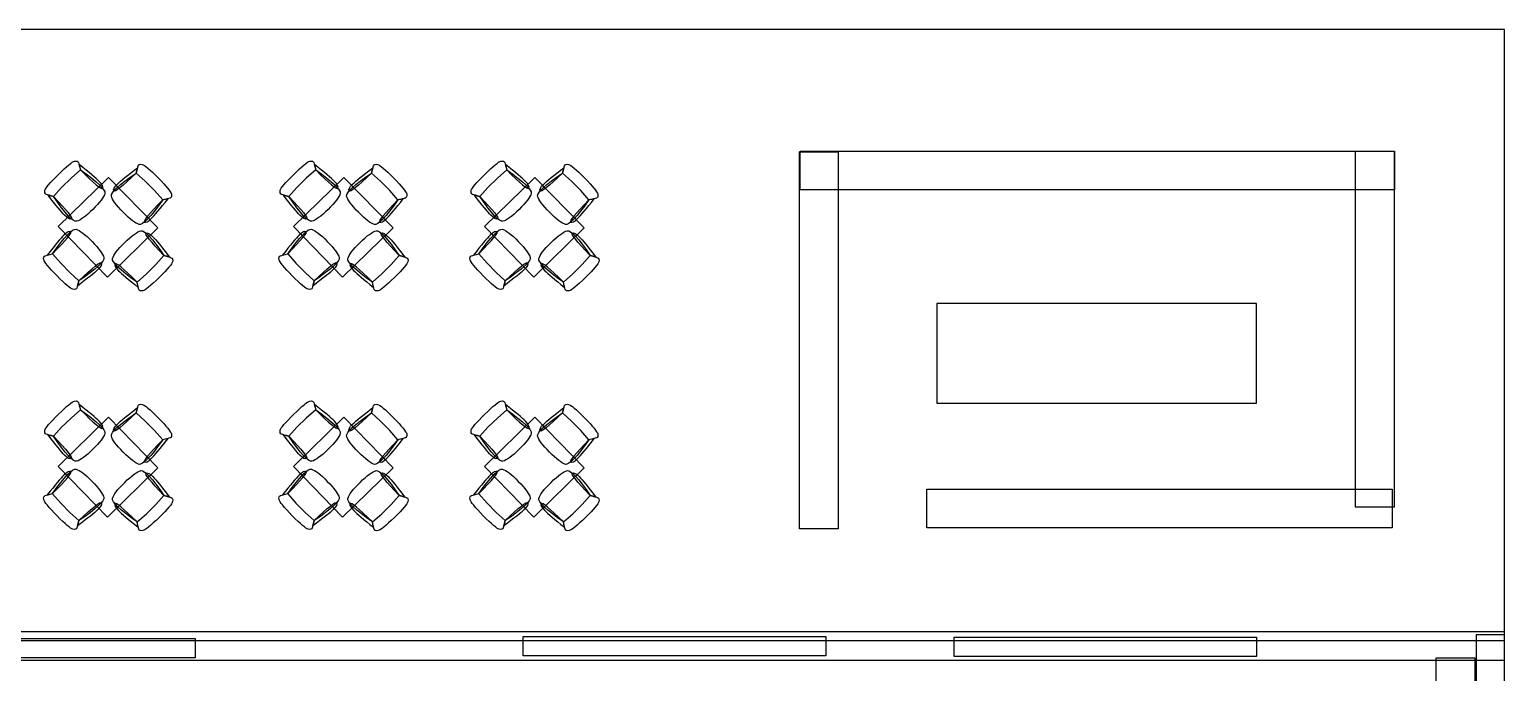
# Model space of a CAD drawing. Extents: x -101 to 1467, y -162 to 1113.
# Drawn here: x 790 to 1467, y 817 to 1113 of the extents above; entities that cross this region are included whole.
import ezdxf

# ---------------------------------------------------------------- set-up
doc = ezdxf.new("R2010")
doc.units = 0
doc.layers.add('Oakfire_Kenosha_2019_V3', color=7, linetype='CONTINUOUS')

msp = doc.modelspace()

# ---------------------------------------------------------------- linework, layer by layer
at = {"layer": 'Oakfire_Kenosha_2019_V3', "color": 7}
for points in [[(1467.27, 1112.59), (115.68, 1112.59), (115.68, 831.95), (1467.27, 831.95)], [(1143.81, 1056.74), (1416.72, 1056.74), (1416.72, 1038.99), (1143.81, 1038.99)], [(1398.79, 1056.74), (1416.55, 1056.74), (1416.55, 893.12), (1398.79, 893.12)], [(1161.3, 883.25), (1143.55, 883.25), (1143.55, 1056.43), (1161.3, 1056.43)], [(848.95, 1021.43), (826.3, 1044.66), (803.07, 1022.01), (825.72, 998.78), (848.95, 1021.43), (826.3, 1044.66), (803.07, 1022.01), (825.72, 998.78)], [(957, 1021.43), (934.35, 1044.66), (911.12, 1022.01), (933.76, 998.78), (957, 1021.43), (934.35, 1044.66), (911.12, 1022.01), (933.76, 998.78)], [(1044.71, 1021.43), (1022.07, 1044.66), (998.83, 1022.01), (1021.48, 998.78), (1044.71, 1021.43), (1022.07, 1044.66), (998.83, 1022.01), (1021.48, 998.78)], [(1206.53, 940.86), (1353.37, 940.86), (1353.37, 986.66), (1206.53, 986.66)], [(848.95, 911.22), (826.3, 934.45), (803.07, 911.81), (825.72, 888.57), (848.95, 911.22), (826.3, 934.45), (803.07, 911.81), (825.72, 888.57)], [(957, 911.22), (934.35, 934.45), (911.12, 911.81), (933.76, 888.57), (957, 911.22), (934.35, 934.45), (911.12, 911.81), (933.76, 888.57)], [(1044.71, 911.22), (1022.07, 934.45), (998.83, 911.81), (1021.48, 888.57), (1044.71, 911.22), (1022.07, 934.45), (998.83, 911.81), (1021.48, 888.57)], [(1202.01, 901.35), (1415.72, 901.35), (1415.72, 883.6), (1202.01, 883.6)], [(115.68, 822.83), (1467.22, 822.83), (1467.22, 835.8), (115.68, 835.8)], [(1155.65, 824.88), (1016.69, 824.88), (1016.69, 833.75), (1155.65, 833.75)], [(1353.47, 824.55), (1214.52, 824.55), (1214.52, 833.42), (1353.47, 833.42)], [(1454.3, 0.8), (1467.27, 0.8), (1467.27, 834.53), (1454.3, 834.53)], [(865.98, 823.91), (727.02, 823.91), (727.02, 832.78), (865.98, 832.78)], [(1453.72, 300.62), (1435.97, 300.62), (1435.97, 823.91), (1453.72, 823.91)]]:
    msp.add_lwpolyline(points, close=True, dxfattribs=at)
for points in [[(812.77, 1050.51), (813.36, 1048.06)], [(920.82, 1050.51), (921.41, 1048.06)], [(1008.53, 1050.51), (1009.12, 1048.06)], [(809.03, 1044.31), (804.71, 1040.06)], [(813.36, 1048.07), (809.03, 1044.31)], [(839.6, 1049.07), (838.96, 1046.63)], [(843.11, 1042.92), (838.97, 1046.63)], [(917.08, 1044.31), (912.75, 1040.06)], [(921.4, 1048.07), (917.08, 1044.31)], [(947.65, 1049.07), (947.01, 1046.63)], [(951.15, 1042.92), (947.02, 1046.63)], [(1004.8, 1044.31), (1000.47, 1040.06)], [(1009.12, 1048.07), (1004.8, 1044.31)], [(1035.36, 1049.07), (1034.73, 1046.63)], [(1038.87, 1042.92), (1034.74, 1046.63)], [(798.55, 1036.55), (801, 1035.91)], [(804.71, 1040.06), (800.99, 1035.92)], [(847.36, 1038.59), (843.11, 1042.92)], [(851.11, 1034.27), (847.36, 1038.59)], [(906.6, 1036.55), (909.04, 1035.91)], [(912.75, 1040.06), (909.04, 1035.92)], [(955.4, 1038.59), (951.15, 1042.92)], [(959.16, 1034.27), (955.4, 1038.59)], [(994.32, 1036.55), (996.76, 1035.91)], [(1000.47, 1040.06), (996.76, 1035.92)], [(1043.12, 1038.59), (1038.87, 1042.92)], [(1046.88, 1034.27), (1043.12, 1038.59)], [(853.56, 1034.85), (851.11, 1034.26)], [(961.61, 1034.85), (959.15, 1034.26)], [(1049.32, 1034.85), (1046.87, 1034.26)], [(798.08, 1008.96), (800.54, 1009.55)], [(800.53, 1009.55), (804.29, 1005.23)], [(906.13, 1008.96), (908.58, 1009.55)], [(908.58, 1009.55), (912.33, 1005.23)], [(993.84, 1008.96), (996.3, 1009.55)], [(996.29, 1009.55), (1000.05, 1005.23)], [(804.29, 1005.23), (808.54, 1000.9)], [(843.66, 1000.32), (847.99, 1004.57)], [(847.99, 1004.57), (851.7, 1008.7)], [(854.14, 1008.08), (851.7, 1008.71)], [(912.33, 1005.23), (916.58, 1000.9)], [(951.71, 1000.32), (956.04, 1004.57)], [(956.04, 1004.57), (959.75, 1008.7)], [(962.19, 1008.08), (959.75, 1008.71)], [(1000.05, 1005.23), (1004.3, 1000.9)], [(1039.43, 1000.32), (1043.75, 1004.57)], [(1043.75, 1004.57), (1047.47, 1008.7)], [(1049.91, 1008.08), (1047.46, 1008.71)], [(808.54, 1000.9), (812.67, 997.19)], [(812.04, 994.75), (812.68, 997.19)], [(839.34, 996.56), (843.66, 1000.32)], [(839.93, 994.12), (839.34, 996.57)], [(916.58, 1000.9), (920.72, 997.19)], [(920.09, 994.75), (920.73, 997.19)], [(947.39, 996.56), (951.71, 1000.32)], [(947.98, 994.12), (947.39, 996.57)], [(1004.3, 1000.9), (1008.43, 997.19)], [(1007.81, 994.75), (1008.44, 997.19)], [(1035.1, 996.56), (1039.43, 1000.32)], [(1035.69, 994.12), (1035.1, 996.57)], [(813.36, 937.86), (809.03, 934.1)], [(812.77, 940.31), (813.36, 937.85)], [(839.6, 938.86), (838.96, 936.42)], [(843.11, 932.71), (838.97, 936.42)], [(921.4, 937.86), (917.08, 934.1)], [(920.82, 940.31), (921.41, 937.85)], [(947.65, 938.86), (947.01, 936.42)], [(951.15, 932.71), (947.02, 936.42)], [(1009.12, 937.86), (1004.8, 934.1)], [(1008.53, 940.31), (1009.12, 937.85)], [(1035.36, 938.86), (1034.73, 936.42)], [(1038.87, 932.71), (1034.74, 936.42)], [(804.71, 929.85), (800.99, 925.72)], [(809.03, 934.1), (804.71, 929.85)], [(847.36, 928.38), (843.11, 932.71)], [(851.11, 924.06), (847.36, 928.38)], [(912.75, 929.85), (909.04, 925.72)], [(917.08, 934.1), (912.75, 929.85)], [(955.4, 928.38), (951.15, 932.71)], [(959.16, 924.06), (955.4, 928.38)], [(1000.47, 929.85), (996.76, 925.72)], [(1004.8, 934.1), (1000.47, 929.85)], [(1043.12, 928.38), (1038.87, 932.71)], [(1046.88, 924.06), (1043.12, 928.38)], [(798.55, 926.34), (801, 925.71)], [(853.56, 924.65), (851.11, 924.06)], [(906.6, 926.34), (909.04, 925.71)], [(961.61, 924.65), (959.15, 924.06)], [(994.32, 926.34), (996.76, 925.71)], [(1049.32, 924.65), (1046.87, 924.06)], [(798.08, 898.76), (800.54, 899.35)], [(800.53, 899.34), (804.29, 895.02)], [(804.29, 895.02), (808.54, 890.69)], [(843.66, 890.12), (847.99, 894.37)], [(847.99, 894.37), (851.7, 898.5)], [(854.14, 897.87), (851.7, 898.51)], [(906.13, 898.76), (908.58, 899.35)], [(908.58, 899.34), (912.33, 895.02)], [(912.33, 895.02), (916.58, 890.69)], [(951.71, 890.12), (956.04, 894.37)], [(956.04, 894.37), (959.75, 898.5)], [(962.19, 897.87), (959.75, 898.51)], [(993.84, 898.76), (996.3, 899.35)], [(996.29, 899.34), (1000.05, 895.02)], [(1000.05, 895.02), (1004.3, 890.69)], [(1039.43, 890.12), (1043.75, 894.37)], [(1043.75, 894.37), (1047.47, 898.5)], [(1049.91, 897.87), (1047.46, 898.51)], [(808.54, 890.69), (812.67, 886.98)], [(839.34, 886.36), (843.66, 890.12)], [(916.58, 890.69), (920.72, 886.98)], [(947.39, 886.36), (951.71, 890.12)], [(1004.3, 890.69), (1008.43, 886.98)], [(1035.1, 886.36), (1039.43, 890.12)], [(812.04, 884.54), (812.68, 886.98)], [(839.93, 883.91), (839.34, 886.36)], [(920.09, 884.54), (920.73, 886.98)], [(947.98, 883.91), (947.39, 886.36)], [(1007.81, 884.54), (1008.44, 886.98)], [(1035.69, 883.91), (1035.1, 886.36)]]:
    msp.add_lwpolyline(points, dxfattribs=at)
for points in [[(803.23, 1046), (807.15, 1049.85), (809.61, 1051.87), (810.64, 1052.06)], [(810.64, 1052.06), (811.66, 1052.26), (812.27, 1052.05), (812.47, 1051.43)], [(812.47, 1051.43), (812.67, 1050.82), (812.96, 1049.69), (813.36, 1048.06)], [(821.92, 1042.83), (820.47, 1044.32), (817.42, 1046.88), (812.77, 1050.51)], [(838.96, 1046.63), (839.39, 1048.26), (839.7, 1049.38), (839.91, 1049.99)], [(839.91, 1049.99), (840.12, 1050.6), (840.74, 1050.8), (841.76, 1050.58)], [(841.76, 1050.58), (842.78, 1050.37), (845.21, 1048.31), (849.05, 1044.39)], [(911.28, 1046), (915.19, 1049.85), (917.66, 1051.87), (918.69, 1052.06)], [(918.69, 1052.06), (919.71, 1052.26), (920.32, 1052.05), (920.52, 1051.43)], [(920.52, 1051.43), (920.72, 1050.82), (921.01, 1049.69), (921.41, 1048.06)], [(929.97, 1042.83), (928.52, 1044.32), (925.47, 1046.88), (920.82, 1050.51)], [(947.01, 1046.63), (947.44, 1048.26), (947.75, 1049.38), (947.96, 1049.99)], [(947.96, 1049.99), (948.17, 1050.6), (948.78, 1050.8), (949.8, 1050.58)], [(949.8, 1050.58), (950.82, 1050.37), (953.26, 1048.31), (957.1, 1044.39)], [(998.99, 1046), (1002.91, 1049.85), (1005.38, 1051.87), (1006.4, 1052.06)], [(1006.4, 1052.06), (1007.42, 1052.26), (1008.03, 1052.05), (1008.23, 1051.43)], [(1008.23, 1051.43), (1008.43, 1050.82), (1008.73, 1049.69), (1009.12, 1048.06)], [(1017.69, 1042.83), (1016.24, 1044.32), (1013.18, 1046.88), (1008.53, 1050.51)], [(1034.73, 1046.63), (1035.15, 1048.26), (1035.47, 1049.38), (1035.68, 1049.99)], [(1035.68, 1049.99), (1035.89, 1050.6), (1036.5, 1050.8), (1037.52, 1050.58)], [(1037.52, 1050.58), (1038.54, 1050.37), (1040.97, 1048.31), (1044.82, 1044.39)], [(797.04, 1038.71), (797.25, 1039.73), (799.32, 1042.16), (803.23, 1046)], [(813.36, 1048.06), (821.27, 1042.47), (825.02, 1038.87), (824.6, 1037.23)], [(813.36, 1048.06), (819.7, 1041.79), (823.08, 1038.99), (823.49, 1039.63)], [(827.54, 1036.01), (827.14, 1037.64), (830.95, 1041.18), (838.96, 1046.63)], [(838.96, 1046.63), (832.51, 1040.48), (829.09, 1037.73), (828.69, 1038.39)], [(830.31, 1041.56), (831.79, 1043.01), (834.88, 1045.52), (839.6, 1049.07)], [(849.05, 1044.39), (852.9, 1040.48), (854.92, 1038.01), (855.11, 1036.99)], [(905.09, 1038.71), (905.3, 1039.73), (907.37, 1042.16), (911.28, 1046)], [(921.41, 1048.06), (929.32, 1042.47), (933.07, 1038.87), (932.64, 1037.23)], [(921.41, 1048.06), (927.75, 1041.79), (931.13, 1038.99), (931.54, 1039.63)], [(935.58, 1036.01), (935.19, 1037.64), (939, 1041.18), (947.01, 1046.63)], [(947.01, 1046.63), (940.56, 1040.48), (937.13, 1037.73), (936.73, 1038.39)], [(938.35, 1041.56), (939.83, 1043.01), (942.93, 1045.52), (947.65, 1049.07)], [(957.1, 1044.39), (960.95, 1040.48), (962.97, 1038.01), (963.16, 1036.99)], [(992.8, 1038.71), (993.02, 1039.73), (995.08, 1042.16), (998.99, 1046)], [(1009.12, 1048.06), (1017.04, 1042.47), (1020.78, 1038.87), (1020.36, 1037.23)], [(1009.12, 1048.06), (1015.46, 1041.79), (1018.84, 1038.99), (1019.25, 1039.63)], [(1023.3, 1036.01), (1022.9, 1037.64), (1026.71, 1041.18), (1034.73, 1046.63)], [(1034.73, 1046.63), (1028.27, 1040.48), (1024.85, 1037.73), (1024.45, 1038.39)], [(1026.07, 1041.56), (1027.55, 1043.01), (1030.65, 1045.52), (1035.36, 1049.07)], [(1044.82, 1044.39), (1048.66, 1040.48), (1050.68, 1038.01), (1050.88, 1036.99)], [(797.64, 1036.86), (797.03, 1037.07), (796.83, 1037.69), (797.04, 1038.71)], [(801, 1035.91), (799.37, 1036.34), (798.25, 1036.65), (797.64, 1036.86)], [(806.07, 1027.26), (804.61, 1028.74), (802.1, 1031.83), (798.55, 1036.55)], [(824.6, 1037.23), (824.17, 1035.61), (822.31, 1033.17), (819.02, 1029.93)], [(823.49, 1039.63), (823.9, 1040.28), (823.38, 1041.35), (821.92, 1042.83)], [(828.69, 1038.39), (828.29, 1039.04), (828.83, 1040.1), (830.31, 1041.56)], [(855.11, 1036.99), (855.31, 1035.96), (855.1, 1035.35), (854.48, 1035.15)], [(905.68, 1036.86), (905.07, 1037.07), (904.87, 1037.69), (905.09, 1038.71)], [(909.04, 1035.91), (907.41, 1036.34), (906.29, 1036.65), (905.68, 1036.86)], [(914.11, 1027.26), (912.66, 1028.74), (910.15, 1031.83), (906.6, 1036.55)], [(932.64, 1037.23), (932.22, 1035.61), (930.36, 1033.17), (927.06, 1029.93)], [(931.54, 1039.63), (931.95, 1040.28), (931.42, 1041.35), (929.97, 1042.83)], [(936.73, 1038.39), (936.34, 1039.04), (936.88, 1040.1), (938.35, 1041.56)], [(963.16, 1036.99), (963.36, 1035.96), (963.15, 1035.35), (962.53, 1035.15)], [(993.4, 1036.86), (992.79, 1037.07), (992.59, 1037.69), (992.8, 1038.71)], [(996.76, 1035.91), (995.13, 1036.34), (994.01, 1036.65), (993.4, 1036.86)], [(1001.83, 1027.26), (1000.37, 1028.74), (997.87, 1031.83), (994.32, 1036.55)], [(1020.36, 1037.23), (1019.94, 1035.61), (1018.08, 1033.17), (1014.78, 1029.93)], [(1019.25, 1039.63), (1019.66, 1040.28), (1019.14, 1041.35), (1017.69, 1042.83)], [(1024.45, 1038.39), (1024.05, 1039.04), (1024.59, 1040.1), (1026.07, 1041.56)], [(1050.88, 1036.99), (1051.07, 1035.96), (1050.86, 1035.35), (1050.25, 1035.15)], [(811.62, 1024.49), (809.98, 1024.09), (806.44, 1027.9), (801, 1035.91)], [(801, 1035.91), (807.15, 1029.46), (809.89, 1026.04), (809.24, 1025.64)], [(819.02, 1029.93), (815.72, 1026.7), (813.25, 1024.88), (811.62, 1024.49)], [(832.98, 1028.61), (829.75, 1031.9), (827.93, 1034.37), (827.54, 1036.01)], [(851.11, 1034.26), (845.52, 1026.35), (841.92, 1022.6), (840.28, 1023.03)], [(851.11, 1034.26), (844.84, 1027.92), (842.04, 1024.54), (842.68, 1024.13)], [(845.88, 1025.7), (847.37, 1027.15), (849.93, 1030.2), (853.56, 1034.85)], [(854.48, 1035.15), (853.87, 1034.95), (852.74, 1034.66), (851.11, 1034.26)], [(919.66, 1024.49), (918.03, 1024.09), (914.49, 1027.9), (909.04, 1035.91)], [(909.04, 1035.91), (915.19, 1029.46), (917.94, 1026.04), (917.28, 1025.64)], [(927.06, 1029.93), (923.77, 1026.7), (921.3, 1024.88), (919.66, 1024.49)], [(941.03, 1028.61), (937.79, 1031.9), (935.98, 1034.37), (935.58, 1036.01)], [(959.15, 1034.26), (953.57, 1026.35), (949.96, 1022.6), (948.33, 1023.03)], [(959.15, 1034.26), (952.89, 1027.92), (950.08, 1024.54), (950.73, 1024.13)], [(953.93, 1025.7), (955.41, 1027.15), (957.98, 1030.2), (961.61, 1034.85)], [(962.53, 1035.15), (961.92, 1034.95), (960.79, 1034.66), (959.15, 1034.26)], [(1007.38, 1024.49), (1005.74, 1024.09), (1002.2, 1027.9), (996.76, 1035.91)], [(996.76, 1035.91), (1002.91, 1029.46), (1005.66, 1026.04), (1005, 1025.64)], [(1014.78, 1029.93), (1011.48, 1026.7), (1009.02, 1024.88), (1007.38, 1024.49)], [(1028.75, 1028.61), (1025.51, 1031.9), (1023.69, 1034.37), (1023.3, 1036.01)], [(1046.87, 1034.26), (1041.28, 1026.35), (1037.68, 1022.6), (1036.05, 1023.03)], [(1046.87, 1034.26), (1040.61, 1027.92), (1037.8, 1024.54), (1038.45, 1024.13)], [(1041.65, 1025.7), (1043.13, 1027.15), (1045.69, 1030.2), (1049.32, 1034.85)], [(1050.25, 1035.15), (1049.63, 1034.95), (1048.51, 1034.66), (1046.87, 1034.26)], [(809.24, 1025.64), (808.58, 1025.24), (807.52, 1025.78), (806.07, 1027.26)], [(840.28, 1023.03), (838.65, 1023.45), (836.22, 1025.31), (832.98, 1028.61)], [(842.68, 1024.13), (843.33, 1023.73), (844.4, 1024.25), (845.88, 1025.7)], [(917.28, 1025.64), (916.63, 1025.24), (915.57, 1025.78), (914.11, 1027.26)], [(948.33, 1023.03), (946.7, 1023.45), (944.27, 1025.31), (941.03, 1028.61)], [(950.73, 1024.13), (951.38, 1023.73), (952.45, 1024.25), (953.93, 1025.7)], [(1005, 1025.64), (1004.34, 1025.24), (1003.29, 1025.78), (1001.83, 1027.26)], [(1036.05, 1023.03), (1034.42, 1023.45), (1031.98, 1025.31), (1028.75, 1028.61)], [(1038.45, 1024.13), (1039.1, 1023.73), (1040.16, 1024.25), (1041.65, 1025.7)], [(805.76, 1018.12), (804.28, 1016.67), (801.71, 1013.61), (798.08, 1008.96)], [(800.54, 1009.55), (806.12, 1017.47), (809.73, 1021.21), (811.36, 1020.79)], [(800.54, 1009.55), (806.8, 1015.9), (809.61, 1019.27), (808.96, 1019.68)], [(808.96, 1019.68), (808.31, 1020.09), (807.24, 1019.57), (805.76, 1018.12)], [(811.36, 1020.79), (812.99, 1020.37), (815.42, 1018.51), (818.66, 1015.21)], [(833.68, 1014.69), (836.97, 1017.93), (839.44, 1019.75), (841.08, 1020.14)], [(841.08, 1020.14), (842.72, 1020.54), (846.26, 1016.73), (851.7, 1008.71)], [(851.7, 1008.71), (845.55, 1015.17), (842.8, 1018.59), (843.46, 1018.99)], [(843.46, 1018.99), (844.12, 1019.39), (845.17, 1018.85), (846.63, 1017.37)], [(846.63, 1017.37), (848.09, 1015.89), (850.59, 1012.79), (854.14, 1008.08)], [(913.81, 1018.12), (912.32, 1016.67), (909.76, 1013.61), (906.13, 1008.96)], [(908.58, 1009.55), (914.17, 1017.47), (917.77, 1021.21), (919.41, 1020.79)], [(908.58, 1009.55), (914.85, 1015.9), (917.65, 1019.27), (917.01, 1019.68)], [(917.01, 1019.68), (916.36, 1020.09), (915.29, 1019.57), (913.81, 1018.12)], [(919.41, 1020.79), (921.04, 1020.37), (923.47, 1018.51), (926.71, 1015.21)], [(941.73, 1014.69), (945.02, 1017.93), (947.49, 1019.75), (949.13, 1020.14)], [(949.13, 1020.14), (950.76, 1020.54), (954.3, 1016.73), (959.75, 1008.71)], [(959.75, 1008.71), (953.6, 1015.17), (950.85, 1018.59), (951.51, 1018.99)], [(951.51, 1018.99), (952.16, 1019.39), (953.22, 1018.85), (954.68, 1017.37)], [(954.68, 1017.37), (956.13, 1015.89), (958.64, 1012.79), (962.19, 1008.08)], [(1001.52, 1018.12), (1000.04, 1016.67), (997.48, 1013.61), (993.84, 1008.96)], [(996.3, 1009.55), (1001.88, 1017.47), (1005.49, 1021.21), (1007.12, 1020.79)], [(996.3, 1009.55), (1002.56, 1015.9), (1005.37, 1019.27), (1004.72, 1019.68)], [(1004.72, 1019.68), (1004.07, 1020.09), (1003.01, 1019.57), (1001.52, 1018.12)], [(1007.12, 1020.79), (1008.75, 1020.37), (1011.18, 1018.51), (1014.42, 1015.21)], [(1029.44, 1014.69), (1032.74, 1017.93), (1035.2, 1019.75), (1036.84, 1020.14)], [(1036.84, 1020.14), (1038.48, 1020.54), (1042.02, 1016.73), (1047.46, 1008.71)], [(1047.46, 1008.71), (1041.31, 1015.17), (1038.57, 1018.59), (1039.22, 1018.99)], [(1039.22, 1018.99), (1039.88, 1019.39), (1040.93, 1018.85), (1042.39, 1017.37)], [(1042.39, 1017.37), (1043.85, 1015.89), (1046.35, 1012.79), (1049.91, 1008.08)], [(797.16, 1008.66), (797.77, 1008.86), (798.9, 1009.16), (800.54, 1009.55)], [(818.66, 1015.21), (821.9, 1011.91), (823.71, 1009.45), (824.11, 1007.81)], [(828.1, 1007.39), (828.52, 1009.02), (830.38, 1011.46), (833.68, 1014.69)], [(905.21, 1008.66), (905.82, 1008.86), (906.95, 1009.16), (908.58, 1009.55)], [(926.71, 1015.21), (929.94, 1011.91), (931.76, 1009.45), (932.15, 1007.81)], [(936.15, 1007.39), (936.57, 1009.02), (938.43, 1011.46), (941.73, 1014.69)], [(992.92, 1008.66), (993.53, 1008.86), (994.66, 1009.16), (996.3, 1009.55)], [(1014.42, 1015.21), (1017.66, 1011.91), (1019.48, 1009.45), (1019.87, 1007.81)], [(1023.86, 1007.39), (1024.29, 1009.02), (1026.15, 1011.46), (1029.44, 1014.69)], [(796.53, 1006.83), (796.33, 1007.85), (796.54, 1008.46), (797.16, 1008.66)], [(802.59, 999.43), (798.74, 1003.34), (796.72, 1005.81), (796.53, 1006.83)], [(824.11, 1007.81), (824.5, 1006.17), (820.69, 1002.63), (812.68, 997.19)], [(812.68, 997.19), (819.13, 1003.34), (822.56, 1006.09), (822.96, 1005.43)], [(822.96, 1005.43), (823.35, 1004.77), (822.81, 1003.72), (821.34, 1002.26)], [(839.34, 996.57), (831.42, 1002.16), (827.68, 1005.76), (828.1, 1007.39)], [(829.21, 1004.99), (828.8, 1004.34), (829.32, 1003.28), (830.77, 1001.79)], [(839.34, 996.57), (832.99, 1002.83), (829.62, 1005.64), (829.21, 1004.99)], [(855.66, 1005.92), (855.44, 1004.9), (853.38, 1002.47), (849.46, 998.63)], [(851.7, 1008.71), (853.33, 1008.29), (854.45, 1007.97), (855.06, 1007.76)], [(855.06, 1007.76), (855.67, 1007.55), (855.87, 1006.94), (855.66, 1005.92)], [(904.58, 1006.83), (904.38, 1007.85), (904.59, 1008.46), (905.21, 1008.66)], [(910.64, 999.43), (906.79, 1003.34), (904.77, 1005.81), (904.58, 1006.83)], [(932.15, 1007.81), (932.55, 1006.17), (928.74, 1002.63), (920.73, 997.19)], [(920.73, 997.19), (927.18, 1003.34), (930.6, 1006.09), (931, 1005.43)], [(931, 1005.43), (931.4, 1004.77), (930.86, 1003.72), (929.38, 1002.26)], [(947.39, 996.57), (939.47, 1002.16), (935.72, 1005.76), (936.15, 1007.39)], [(937.25, 1004.99), (936.85, 1004.34), (937.37, 1003.28), (938.82, 1001.79)], [(947.39, 996.57), (941.04, 1002.83), (937.67, 1005.64), (937.25, 1004.99)], [(963.7, 1005.92), (963.49, 1004.9), (961.43, 1002.47), (957.51, 998.63)], [(959.75, 1008.71), (961.38, 1008.29), (962.5, 1007.97), (963.11, 1007.76)], [(963.11, 1007.76), (963.72, 1007.55), (963.92, 1006.94), (963.7, 1005.92)], [(992.29, 1006.83), (992.1, 1007.85), (992.31, 1008.46), (992.92, 1008.66)], [(998.35, 999.43), (994.51, 1003.34), (992.49, 1005.81), (992.29, 1006.83)], [(1019.87, 1007.81), (1020.26, 1006.17), (1016.45, 1002.63), (1008.44, 997.19)], [(1008.44, 997.19), (1014.89, 1003.34), (1018.32, 1006.09), (1018.72, 1005.43)], [(1018.72, 1005.43), (1019.12, 1004.77), (1018.57, 1003.72), (1017.1, 1002.26)], [(1035.1, 996.57), (1027.19, 1002.16), (1023.44, 1005.76), (1023.86, 1007.39)], [(1024.97, 1004.99), (1024.56, 1004.34), (1025.08, 1003.28), (1026.53, 1001.79)], [(1035.1, 996.57), (1028.76, 1002.83), (1025.38, 1005.64), (1024.97, 1004.99)], [(1051.42, 1005.92), (1051.21, 1004.9), (1049.14, 1002.47), (1045.23, 998.63)], [(1047.46, 1008.71), (1049.09, 1008.29), (1050.21, 1007.97), (1050.82, 1007.76)], [(1050.82, 1007.76), (1051.43, 1007.55), (1051.63, 1006.94), (1051.42, 1005.92)], [(809.89, 993.23), (808.87, 993.45), (806.43, 995.51), (802.59, 999.43)], [(812.68, 997.19), (812.25, 995.56), (811.94, 994.44), (811.73, 993.83)], [(821.34, 1002.26), (819.86, 1000.8), (816.76, 998.3), (812.04, 994.75)], [(830.77, 1001.79), (832.22, 1000.31), (835.28, 997.75), (839.93, 994.12)], [(840.23, 993.19), (840.03, 993.81), (839.73, 994.93), (839.34, 996.57)], [(849.46, 998.63), (845.55, 994.78), (843.08, 992.76), (842.06, 992.56)], [(917.93, 993.23), (916.91, 993.45), (914.48, 995.51), (910.64, 999.43)], [(920.73, 997.19), (920.3, 995.56), (919.99, 994.44), (919.78, 993.83)], [(929.38, 1002.26), (927.9, 1000.8), (924.81, 998.3), (920.09, 994.75)], [(938.82, 1001.79), (940.27, 1000.31), (943.32, 997.75), (947.98, 994.12)], [(948.27, 993.19), (948.07, 993.81), (947.78, 994.93), (947.39, 996.57)], [(957.51, 998.63), (953.6, 994.78), (951.13, 992.76), (950.11, 992.56)], [(1005.65, 993.23), (1004.63, 993.45), (1002.2, 995.51), (998.35, 999.43)], [(1008.44, 997.19), (1008.02, 995.56), (1007.7, 994.44), (1007.49, 993.83)], [(1017.1, 1002.26), (1015.62, 1000.8), (1012.52, 998.3), (1007.81, 994.75)], [(1026.53, 1001.79), (1027.99, 1000.31), (1031.04, 997.75), (1035.69, 994.12)], [(1035.99, 993.19), (1035.79, 993.81), (1035.49, 994.93), (1035.1, 996.57)], [(1045.23, 998.63), (1041.31, 994.78), (1038.84, 992.76), (1037.82, 992.56)], [(811.73, 993.83), (811.52, 993.22), (810.9, 993.02), (809.89, 993.23)], [(842.06, 992.56), (841.04, 992.37), (840.43, 992.58), (840.23, 993.19)], [(919.78, 993.83), (919.57, 993.22), (918.95, 993.02), (917.93, 993.23)], [(950.11, 992.56), (949.08, 992.37), (948.47, 992.58), (948.27, 993.19)], [(1007.49, 993.83), (1007.28, 993.22), (1006.67, 993.02), (1005.65, 993.23)], [(1037.82, 992.56), (1036.8, 992.37), (1036.19, 992.58), (1035.99, 993.19)], [(803.23, 935.8), (807.15, 939.64), (809.61, 941.66), (810.64, 941.86)], [(810.64, 941.86), (811.66, 942.05), (812.27, 941.84), (812.47, 941.23)], [(911.28, 935.8), (915.19, 939.64), (917.66, 941.66), (918.69, 941.86)], [(918.69, 941.86), (919.71, 942.05), (920.32, 941.84), (920.52, 941.23)], [(998.99, 935.8), (1002.91, 939.64), (1005.38, 941.66), (1006.4, 941.86)], [(1006.4, 941.86), (1007.42, 942.05), (1008.03, 941.84), (1008.23, 941.23)], [(797.04, 928.5), (797.25, 929.52), (799.32, 931.95), (803.23, 935.8)], [(812.47, 941.23), (812.67, 940.61), (812.96, 939.49), (813.36, 937.85)], [(821.92, 932.63), (820.47, 934.11), (817.42, 936.67), (812.77, 940.31)], [(813.36, 937.85), (821.27, 932.27), (825.02, 928.66), (824.6, 927.03)], [(813.36, 937.85), (819.7, 931.59), (823.08, 928.78), (823.49, 929.43)], [(827.54, 925.8), (827.14, 927.44), (830.95, 930.98), (838.96, 936.42)], [(838.96, 936.42), (832.51, 930.27), (829.09, 927.52), (828.69, 928.18)], [(830.31, 931.35), (831.79, 932.81), (834.88, 935.31), (839.6, 938.86)], [(838.96, 936.42), (839.39, 938.05), (839.7, 939.17), (839.91, 939.78)], [(839.91, 939.78), (840.12, 940.39), (840.74, 940.59), (841.76, 940.38)], [(841.76, 940.38), (842.78, 940.16), (845.21, 938.1), (849.05, 934.19)], [(905.09, 928.5), (905.3, 929.52), (907.37, 931.95), (911.28, 935.8)], [(920.52, 941.23), (920.72, 940.61), (921.01, 939.49), (921.41, 937.85)], [(929.97, 932.63), (928.52, 934.11), (925.47, 936.67), (920.82, 940.31)], [(921.41, 937.85), (929.32, 932.27), (933.07, 928.66), (932.64, 927.03)], [(921.41, 937.85), (927.75, 931.59), (931.13, 928.78), (931.54, 929.43)], [(935.58, 925.8), (935.19, 927.44), (939, 930.98), (947.01, 936.42)], [(947.01, 936.42), (940.56, 930.27), (937.13, 927.52), (936.73, 928.18)], [(938.35, 931.35), (939.83, 932.81), (942.93, 935.31), (947.65, 938.86)], [(947.01, 936.42), (947.44, 938.05), (947.75, 939.17), (947.96, 939.78)], [(947.96, 939.78), (948.17, 940.39), (948.78, 940.59), (949.8, 940.38)], [(949.8, 940.38), (950.82, 940.16), (953.26, 938.1), (957.1, 934.19)], [(992.8, 928.5), (993.02, 929.52), (995.08, 931.95), (998.99, 935.8)], [(1008.23, 941.23), (1008.43, 940.61), (1008.73, 939.49), (1009.12, 937.85)], [(1017.69, 932.63), (1016.24, 934.11), (1013.18, 936.67), (1008.53, 940.31)], [(1009.12, 937.85), (1017.04, 932.27), (1020.78, 928.66), (1020.36, 927.03)], [(1009.12, 937.85), (1015.46, 931.59), (1018.84, 928.78), (1019.25, 929.43)], [(1023.3, 925.8), (1022.9, 927.44), (1026.71, 930.98), (1034.73, 936.42)], [(1034.73, 936.42), (1028.27, 930.27), (1024.85, 927.52), (1024.45, 928.18)], [(1026.07, 931.35), (1027.55, 932.81), (1030.65, 935.31), (1035.36, 938.86)], [(1034.73, 936.42), (1035.15, 938.05), (1035.47, 939.17), (1035.68, 939.78)], [(1035.68, 939.78), (1035.89, 940.39), (1036.5, 940.59), (1037.52, 940.38)], [(1037.52, 940.38), (1038.54, 940.16), (1040.97, 938.1), (1044.82, 934.19)], [(797.64, 926.66), (797.03, 926.87), (796.83, 927.48), (797.04, 928.5)], [(823.49, 929.43), (823.9, 930.08), (823.38, 931.14), (821.92, 932.63)], [(828.69, 928.18), (828.29, 928.84), (828.83, 929.89), (830.31, 931.35)], [(849.05, 934.19), (852.9, 930.27), (854.92, 927.8), (855.11, 926.78)], [(905.68, 926.66), (905.07, 926.87), (904.87, 927.48), (905.09, 928.5)], [(931.54, 929.43), (931.95, 930.08), (931.42, 931.14), (929.97, 932.63)], [(936.73, 928.18), (936.34, 928.84), (936.88, 929.89), (938.35, 931.35)], [(957.1, 934.19), (960.95, 930.27), (962.97, 927.8), (963.16, 926.78)], [(993.4, 926.66), (992.79, 926.87), (992.59, 927.48), (992.8, 928.5)], [(1019.25, 929.43), (1019.66, 930.08), (1019.14, 931.14), (1017.69, 932.63)], [(1024.45, 928.18), (1024.05, 928.84), (1024.59, 929.89), (1026.07, 931.35)], [(1044.82, 934.19), (1048.66, 930.27), (1050.68, 927.8), (1050.88, 926.78)], [(801, 925.71), (799.37, 926.13), (798.25, 926.45), (797.64, 926.66)], [(806.07, 917.05), (804.61, 918.53), (802.1, 921.63), (798.55, 926.34)], [(811.62, 914.28), (809.98, 913.89), (806.44, 917.7), (801, 925.71)], [(801, 925.71), (807.15, 919.26), (809.89, 915.83), (809.24, 915.43)], [(824.6, 927.03), (824.17, 925.4), (822.31, 922.97), (819.02, 919.73)], [(832.98, 918.4), (829.75, 921.7), (827.93, 924.16), (827.54, 925.8)], [(851.11, 924.06), (845.52, 916.14), (841.92, 912.4), (840.28, 912.82)], [(851.11, 924.06), (844.84, 917.71), (842.04, 914.34), (842.68, 913.93)], [(845.88, 915.49), (847.37, 916.94), (849.93, 920), (853.56, 924.65)], [(854.48, 924.95), (853.87, 924.75), (852.74, 924.45), (851.11, 924.06)], [(855.11, 926.78), (855.31, 925.76), (855.1, 925.15), (854.48, 924.95)], [(909.04, 925.71), (907.41, 926.13), (906.29, 926.45), (905.68, 926.66)], [(914.11, 917.05), (912.66, 918.53), (910.15, 921.63), (906.6, 926.34)], [(919.66, 914.28), (918.03, 913.89), (914.49, 917.7), (909.04, 925.71)], [(909.04, 925.71), (915.19, 919.26), (917.94, 915.83), (917.28, 915.43)], [(932.64, 927.03), (932.22, 925.4), (930.36, 922.97), (927.06, 919.73)], [(941.03, 918.4), (937.79, 921.7), (935.98, 924.16), (935.58, 925.8)], [(959.15, 924.06), (953.57, 916.14), (949.96, 912.4), (948.33, 912.82)], [(959.15, 924.06), (952.89, 917.71), (950.08, 914.34), (950.73, 913.93)], [(953.93, 915.49), (955.41, 916.94), (957.98, 920), (961.61, 924.65)], [(962.53, 924.95), (961.92, 924.75), (960.79, 924.45), (959.15, 924.06)], [(963.16, 926.78), (963.36, 925.76), (963.15, 925.15), (962.53, 924.95)], [(996.76, 925.71), (995.13, 926.13), (994.01, 926.45), (993.4, 926.66)], [(1001.83, 917.05), (1000.37, 918.53), (997.87, 921.63), (994.32, 926.34)], [(1007.38, 914.28), (1005.74, 913.89), (1002.2, 917.7), (996.76, 925.71)], [(996.76, 925.71), (1002.91, 919.26), (1005.66, 915.83), (1005, 915.43)], [(1020.36, 927.03), (1019.94, 925.4), (1018.08, 922.97), (1014.78, 919.73)], [(1028.75, 918.4), (1025.51, 921.7), (1023.69, 924.16), (1023.3, 925.8)], [(1046.87, 924.06), (1041.28, 916.14), (1037.68, 912.4), (1036.05, 912.82)], [(1046.87, 924.06), (1040.61, 917.71), (1037.8, 914.34), (1038.45, 913.93)], [(1041.65, 915.49), (1043.13, 916.94), (1045.69, 920), (1049.32, 924.65)], [(1050.25, 924.95), (1049.63, 924.75), (1048.51, 924.45), (1046.87, 924.06)], [(1050.88, 926.78), (1051.07, 925.76), (1050.86, 925.15), (1050.25, 924.95)], [(809.24, 915.43), (808.58, 915.03), (807.52, 915.57), (806.07, 917.05)], [(819.02, 919.73), (815.72, 916.49), (813.25, 914.67), (811.62, 914.28)], [(840.28, 912.82), (838.65, 913.24), (836.22, 915.1), (832.98, 918.4)], [(842.68, 913.93), (843.33, 913.52), (844.4, 914.04), (845.88, 915.49)], [(917.28, 915.43), (916.63, 915.03), (915.57, 915.57), (914.11, 917.05)], [(927.06, 919.73), (923.77, 916.49), (921.3, 914.67), (919.66, 914.28)], [(948.33, 912.82), (946.7, 913.24), (944.27, 915.1), (941.03, 918.4)], [(950.73, 913.93), (951.38, 913.52), (952.45, 914.04), (953.93, 915.49)], [(1005, 915.43), (1004.34, 915.03), (1003.29, 915.57), (1001.83, 917.05)], [(1014.78, 919.73), (1011.48, 916.49), (1009.02, 914.67), (1007.38, 914.28)], [(1036.05, 912.82), (1034.42, 913.24), (1031.98, 915.1), (1028.75, 918.4)], [(1038.45, 913.93), (1039.1, 913.52), (1040.16, 914.04), (1041.65, 915.49)], [(805.76, 907.91), (804.28, 906.46), (801.71, 903.41), (798.08, 898.76)], [(800.54, 899.35), (806.12, 907.26), (809.73, 911.01), (811.36, 910.58)], [(800.54, 899.35), (806.8, 905.69), (809.61, 909.07), (808.96, 909.48)], [(808.96, 909.48), (808.31, 909.88), (807.24, 909.36), (805.76, 907.91)], [(811.36, 910.58), (812.99, 910.16), (815.42, 908.3), (818.66, 905)], [(833.68, 904.49), (836.97, 907.73), (839.44, 909.54), (841.08, 909.94)], [(841.08, 909.94), (842.72, 910.33), (846.26, 906.52), (851.7, 898.51)], [(851.7, 898.51), (845.55, 904.96), (842.8, 908.39), (843.46, 908.78)], [(843.46, 908.78), (844.12, 909.18), (845.17, 908.64), (846.63, 907.16)], [(913.81, 907.91), (912.32, 906.46), (909.76, 903.41), (906.13, 898.76)], [(908.58, 899.35), (914.17, 907.26), (917.77, 911.01), (919.41, 910.58)], [(908.58, 899.35), (914.85, 905.69), (917.65, 909.07), (917.01, 909.48)], [(917.01, 909.48), (916.36, 909.88), (915.29, 909.36), (913.81, 907.91)], [(919.41, 910.58), (921.04, 910.16), (923.47, 908.3), (926.71, 905)], [(941.73, 904.49), (945.02, 907.73), (947.49, 909.54), (949.13, 909.94)], [(949.13, 909.94), (950.76, 910.33), (954.3, 906.52), (959.75, 898.51)], [(959.75, 898.51), (953.6, 904.96), (950.85, 908.39), (951.51, 908.78)], [(951.51, 908.78), (952.16, 909.18), (953.22, 908.64), (954.68, 907.16)], [(1001.52, 907.91), (1000.04, 906.46), (997.48, 903.41), (993.84, 898.76)], [(996.3, 899.35), (1001.88, 907.26), (1005.49, 911.01), (1007.12, 910.58)], [(996.3, 899.35), (1002.56, 905.69), (1005.37, 909.07), (1004.72, 909.48)], [(1004.72, 909.48), (1004.07, 909.88), (1003.01, 909.36), (1001.52, 907.91)], [(1007.12, 910.58), (1008.75, 910.16), (1011.18, 908.3), (1014.42, 905)], [(1029.44, 904.49), (1032.74, 907.73), (1035.2, 909.54), (1036.84, 909.94)], [(1036.84, 909.94), (1038.48, 910.33), (1042.02, 906.52), (1047.46, 898.51)], [(1047.46, 898.51), (1041.31, 904.96), (1038.57, 908.39), (1039.22, 908.78)], [(1039.22, 908.78), (1039.88, 909.18), (1040.93, 908.64), (1042.39, 907.16)], [(818.66, 905), (821.9, 901.71), (823.71, 899.24), (824.11, 897.6)], [(828.1, 897.19), (828.52, 898.82), (830.38, 901.25), (833.68, 904.49)], [(846.63, 907.16), (848.09, 905.69), (850.59, 902.59), (854.14, 897.87)], [(926.71, 905), (929.94, 901.71), (931.76, 899.24), (932.15, 897.6)], [(936.15, 897.19), (936.57, 898.82), (938.43, 901.25), (941.73, 904.49)], [(954.68, 907.16), (956.13, 905.69), (958.64, 902.59), (962.19, 897.87)], [(1014.42, 905), (1017.66, 901.71), (1019.48, 899.24), (1019.87, 897.6)], [(1023.86, 897.19), (1024.29, 898.82), (1026.15, 901.25), (1029.44, 904.49)], [(1042.39, 907.16), (1043.85, 905.69), (1046.35, 902.59), (1049.91, 897.87)], [(796.53, 896.62), (796.33, 897.65), (796.54, 898.26), (797.16, 898.46)], [(802.59, 889.22), (798.74, 893.13), (796.72, 895.6), (796.53, 896.62)], [(797.16, 898.46), (797.77, 898.66), (798.9, 898.95), (800.54, 899.35)], [(824.11, 897.6), (824.5, 895.97), (820.69, 892.43), (812.68, 886.98)], [(812.68, 886.98), (819.13, 893.13), (822.56, 895.88), (822.96, 895.22)], [(822.96, 895.22), (823.35, 894.57), (822.81, 893.51), (821.34, 892.05)], [(839.34, 886.36), (831.42, 891.95), (827.68, 895.56), (828.1, 897.19)], [(829.21, 894.79), (828.8, 894.14), (829.32, 893.07), (830.77, 891.59)], [(839.34, 886.36), (832.99, 892.63), (829.62, 895.43), (829.21, 894.79)], [(855.66, 895.71), (855.44, 894.69), (853.38, 892.26), (849.46, 888.42)], [(851.7, 898.51), (853.33, 898.08), (854.45, 897.77), (855.06, 897.56)], [(855.06, 897.56), (855.67, 897.35), (855.87, 896.73), (855.66, 895.71)], [(904.58, 896.62), (904.38, 897.65), (904.59, 898.26), (905.21, 898.46)], [(910.64, 889.22), (906.79, 893.13), (904.77, 895.6), (904.58, 896.62)], [(905.21, 898.46), (905.82, 898.66), (906.95, 898.95), (908.58, 899.35)], [(932.15, 897.6), (932.55, 895.97), (928.74, 892.43), (920.73, 886.98)], [(920.73, 886.98), (927.18, 893.13), (930.6, 895.88), (931, 895.22)], [(931, 895.22), (931.4, 894.57), (930.86, 893.51), (929.38, 892.05)], [(947.39, 886.36), (939.47, 891.95), (935.72, 895.56), (936.15, 897.19)], [(937.25, 894.79), (936.85, 894.14), (937.37, 893.07), (938.82, 891.59)], [(947.39, 886.36), (941.04, 892.63), (937.67, 895.43), (937.25, 894.79)], [(963.7, 895.71), (963.49, 894.69), (961.43, 892.26), (957.51, 888.42)], [(959.75, 898.51), (961.38, 898.08), (962.5, 897.77), (963.11, 897.56)], [(963.11, 897.56), (963.72, 897.35), (963.92, 896.73), (963.7, 895.71)], [(992.29, 896.62), (992.1, 897.65), (992.31, 898.26), (992.92, 898.46)], [(998.35, 889.22), (994.51, 893.13), (992.49, 895.6), (992.29, 896.62)], [(992.92, 898.46), (993.53, 898.66), (994.66, 898.95), (996.3, 899.35)], [(1019.87, 897.6), (1020.26, 895.97), (1016.45, 892.43), (1008.44, 886.98)], [(1008.44, 886.98), (1014.89, 893.13), (1018.32, 895.88), (1018.72, 895.22)], [(1018.72, 895.22), (1019.12, 894.57), (1018.57, 893.51), (1017.1, 892.05)], [(1035.1, 886.36), (1027.19, 891.95), (1023.44, 895.56), (1023.86, 897.19)], [(1024.97, 894.79), (1024.56, 894.14), (1025.08, 893.07), (1026.53, 891.59)], [(1035.1, 886.36), (1028.76, 892.63), (1025.38, 895.43), (1024.97, 894.79)], [(1051.42, 895.71), (1051.21, 894.69), (1049.14, 892.26), (1045.23, 888.42)], [(1047.46, 898.51), (1049.09, 898.08), (1050.21, 897.77), (1050.82, 897.56)], [(1050.82, 897.56), (1051.43, 897.35), (1051.63, 896.73), (1051.42, 895.71)], [(809.89, 883.03), (808.87, 883.24), (806.43, 885.31), (802.59, 889.22)], [(821.34, 892.05), (819.86, 890.6), (816.76, 888.09), (812.04, 884.54)], [(830.77, 891.59), (832.22, 890.1), (835.28, 887.54), (839.93, 883.91)], [(849.46, 888.42), (845.55, 884.57), (843.08, 882.55), (842.06, 882.36)], [(917.93, 883.03), (916.91, 883.24), (914.48, 885.31), (910.64, 889.22)], [(929.38, 892.05), (927.9, 890.6), (924.81, 888.09), (920.09, 884.54)], [(938.82, 891.59), (940.27, 890.1), (943.32, 887.54), (947.98, 883.91)], [(957.51, 888.42), (953.6, 884.57), (951.13, 882.55), (950.11, 882.36)], [(1005.65, 883.03), (1004.63, 883.24), (1002.2, 885.31), (998.35, 889.22)], [(1017.1, 892.05), (1015.62, 890.6), (1012.52, 888.09), (1007.81, 884.54)], [(1026.53, 891.59), (1027.99, 890.1), (1031.04, 887.54), (1035.69, 883.91)], [(1045.23, 888.42), (1041.31, 884.57), (1038.84, 882.55), (1037.82, 882.36)], [(811.73, 883.62), (811.52, 883.01), (810.9, 882.81), (809.89, 883.03)], [(812.68, 886.98), (812.25, 885.35), (811.94, 884.23), (811.73, 883.62)], [(840.23, 882.99), (840.03, 883.6), (839.73, 884.73), (839.34, 886.36)], [(842.06, 882.36), (841.04, 882.16), (840.43, 882.37), (840.23, 882.99)], [(919.78, 883.62), (919.57, 883.01), (918.95, 882.81), (917.93, 883.03)], [(920.73, 886.98), (920.3, 885.35), (919.99, 884.23), (919.78, 883.62)], [(948.27, 882.99), (948.07, 883.6), (947.78, 884.73), (947.39, 886.36)], [(950.11, 882.36), (949.08, 882.16), (948.47, 882.37), (948.27, 882.99)], [(1007.49, 883.62), (1007.28, 883.01), (1006.67, 882.81), (1005.65, 883.03)], [(1008.44, 886.98), (1008.02, 885.35), (1007.7, 884.23), (1007.49, 883.62)], [(1035.99, 882.99), (1035.79, 883.6), (1035.49, 884.73), (1035.1, 886.36)], [(1037.82, 882.36), (1036.8, 882.16), (1036.19, 882.37), (1035.99, 882.99)]]:
    msp.add_open_spline(points, degree=3, dxfattribs=at)

doc.saveas('drawing.dxf')
